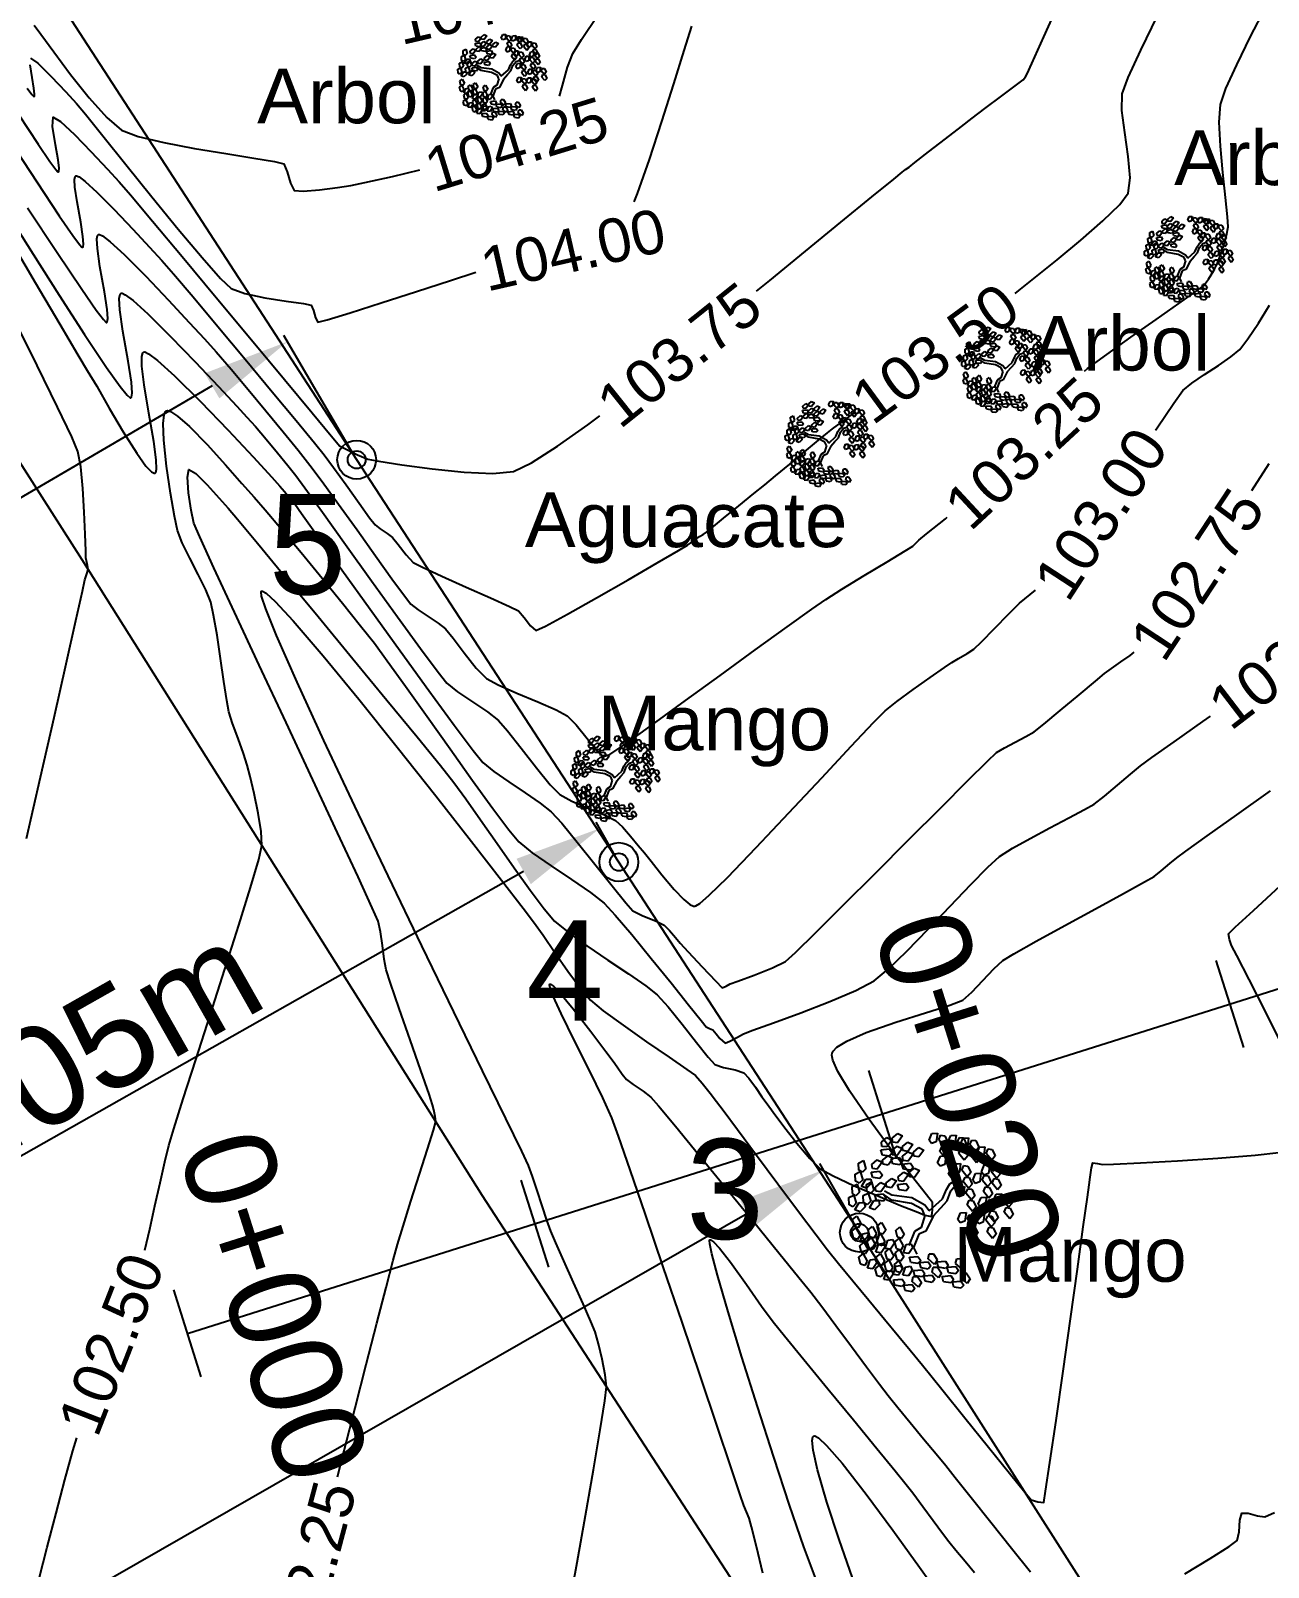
# Model space of a CAD drawing. Header units: millimetres. Extents: x 603733 to 1211550, y 1310999 to 2622648.
# Drawn here: x 603821.27 to 603855.23, y 1311129.24 to 1311171.41 of the extents above; entities that cross this region are included whole.
import ezdxf
from ezdxf.enums import TextEntityAlignment as Align

# ---------------------------------------------------------------- set-up
doc = ezdxf.new("R2010")
doc.units = ezdxf.units.MM
doc.header["$PDMODE"] = 32
doc.header["$PDSIZE"] = 0.3
for name, color, linetype in [('ALINEACION 1', 4, 'Continuous'), ('ARBOL', 3, 'Continuous'), ('BORDE CARRETERA', 8, 'Continuous'), ('CIRCULO', 1, 'Continuous'), ('CONT-MJR', 30, 'Continuous'), ('CONT-MNR', 56, 'Continuous'), ('COTAS', 3, 'Continuous'), ('PTOS PI', 7, 'Continuous'), ('STALBL', 5, 'Continuous'), ('TEXTO ARB', 7, 'Continuous')]:
    doc.layers.add(name, color=color, linetype=linetype)
doc.styles.add('CURVAS DE NIVEL', font='arial.ttf', dxfattribs={"height": 1.2})
doc.styles.add('ESTACION', font='arial.ttf', dxfattribs={"height": 2.5})
doc.styles.add('PI', font='arial.ttf', dxfattribs={"height": 0.4})
doc.styles.add('PUNTOS PI', font='arial.ttf', dxfattribs={"height": 2.75})
doc.dimstyles.new('COTAS LINDEROS', dxfattribs={"dimscale": 40, "dimtxt": 2.75, "dimasz": 0.06, "dimexe": 0.005, "dimexo": 0.005, "dimgap": 0.005, "dimtad": 2, "dimzin": 0, "dimdsep": 46, "dimtxsty": 'PUNTOS PI', "dimcen": 0.09, "dimclrd": 1, "dimclre": 1, "dimclrt": 3, "dimadec": 0, "dimazin": 0, "dimtfac": 1, "dimtofl": 0, "dimtmove": 0, "dimatfit": 3, "dimldrblk": 'ARCHTICK', "dimfxl": 1, "dimtolj": 1, "dimtzin": 0, "dimarcsym": 0})

# ---------------------------------------------------------------- blocks, each defined once
blk = doc.blocks.new('lbl_tic')
blk.add_line((0, -0.04165), (0, 0.04165))
blk = doc.blocks.new('sta_tic')
blk.add_line((0, -0.04165), (0, 0.04165))
blk = doc.blocks.new('*U91')
at = {"layer": 'CONT-MNR', "elevation": 101.25, "flags": 128}
blk.add_lwpolyline([(605714.908, 1311108.868), (605714.539, 1311109.921), (605714.204, 1311110.948), (605713.947, 1311111.838), (605713.826, 1311112.377), (605713.801, 1311112.643), (605713.82, 1311112.741), (605713.841, 1311112.763), (605713.873, 1311112.766), (605713.971, 1311112.713), (605714.198, 1311112.502), (605714.62, 1311112.015), (605715.282, 1311111.17), (605716.017, 1311110.179), (605716.746, 1311109.168), (605717.386, 1311108.265)], dxfattribs=at)
blk = doc.blocks.new('*U95')
at = {"layer": 'CONT-MJR', "elevation": 101.5, "flags": 128}
blk.add_lwpolyline([(605713.898, 1311108.845), (605713.576, 1311109.72), (605713.181, 1311110.865), (605712.744, 1311112.181), (605712.297, 1311113.57), (605711.87, 1311114.932), (605711.494, 1311116.17), (605711.201, 1311117.183), (605711.048, 1311117.767), (605710.99, 1311118.038), (605710.983, 1311118.129), (605710.989, 1311118.144), (605711.014, 1311118.145), (605711.089, 1311118.098), (605711.258, 1311117.919), (605711.559, 1311117.532), (605711.994, 1311116.926), (605712.412, 1311116.328), (605712.728, 1311115.896), (605713.038, 1311115.515), (605713.569, 1311114.866), (605714.23, 1311114.062), (605714.93, 1311113.21), (605715.576, 1311112.423), (605716.079, 1311111.81), (605716.345, 1311111.48), (605716.558, 1311111.201), (605716.833, 1311110.832), (605717.123, 1311110.442), (605717.378, 1311110.098), (605717.551, 1311109.87), (605717.745, 1311109.63), (605717.997, 1311109.325), (605718.25, 1311109.02)], dxfattribs=at)
blk = doc.blocks.new('*U97')
at = {"layer": 'CONT-MNR', "elevation": 101.75, "flags": 128}
for points in [[(605712.451, 1311108.995), (605712.277, 1311109.727), (605712.139, 1311110.274), (605712.076, 1311110.511), (605712.001, 1311110.686), (605711.922, 1311110.859), (605711.823, 1311111.154), (605711.567, 1311111.915), (605711.191, 1311113.033), (605710.733, 1311114.396), (605710.229, 1311115.893), (605709.715, 1311117.412), (605709.23, 1311118.843), (605708.809, 1311120.074), (605708.489, 1311120.995), (605708.307, 1311121.493), (605708.056, 1311122.049), (605707.687, 1311122.798), (605707.279, 1311123.613), (605706.91, 1311124.364), (605706.695, 1311124.835), (605706.607, 1311125.068), (605706.592, 1311125.151), (605706.6, 1311125.168), (605706.622, 1311125.168), (605706.702, 1311125.111), (605706.895, 1311124.909), (605707.244, 1311124.489), (605707.728, 1311123.867), (605708.139, 1311123.321), (605708.34, 1311123.051), (605708.45, 1311122.894), (605708.586, 1311122.698), (605708.704, 1311122.55), (605708.892, 1311122.41), (605709.164, 1311122.227), (605709.375, 1311122.068), (605709.582, 1311121.827), (605710.048, 1311121.266), (605710.692, 1311120.483), (605711.435, 1311119.577), (605712.194, 1311118.648), (605712.888, 1311117.795), (605713.437, 1311117.117), (605713.76, 1311116.714), (605714.062, 1311116.319), (605714.452, 1311115.798), (605714.878, 1311115.224), (605715.293, 1311114.664), (605715.646, 1311114.191), (605715.888, 1311113.873), (605716.15, 1311113.547), (605716.491, 1311113.133), (605716.859, 1311112.689), (605717.202, 1311112.275), (605717.467, 1311111.953), (605717.728, 1311111.626), (605718.164, 1311111.075), (605718.701, 1311110.396), (605719.268, 1311109.684), (605719.792, 1311109.034)], [(605724.025, 1311108.979), (605724.723, 1311109.404), (605725.239, 1311109.732), (605725.461, 1311109.893), (605725.515, 1311110.131), (605725.538, 1311110.454), (605725.588, 1311110.647), (605725.76, 1311110.642), (605726.017, 1311110.576), (605726.222, 1311110.548), (605726.49, 1311110.668)]]:
    blk.add_lwpolyline(points, dxfattribs=at)
blk = doc.blocks.new('*U98')
at = {"layer": 'CONT-MJR', "elevation": 102, "flags": 128}
for points in [[(605707.135, 1311108.092), (605707.353, 1311109.291), (605707.583, 1311110.583), (605707.802, 1311111.84), (605707.986, 1311112.933), (605708.113, 1311113.733), (605708.159, 1311114.113), (605708.122, 1311114.444), (605708.039, 1311114.871), (605707.937, 1311115.296), (605707.846, 1311115.621), (605707.73, 1311115.911), (605707.518, 1311116.395), (605707.255, 1311116.978), (605706.988, 1311117.568), (605706.763, 1311118.069), (605706.627, 1311118.388), (605706.52, 1311118.689), (605706.391, 1311119.079), (605706.254, 1311119.5), (605706.124, 1311119.89), (605706.015, 1311120.19), (605705.831, 1311120.578), (605705.394, 1311121.478), (605704.755, 1311122.788), (605703.969, 1311124.403), (605703.088, 1311126.22), (605702.164, 1311128.138), (605701.251, 1311130.051), (605700.401, 1311131.858), (605699.667, 1311133.455), (605699.102, 1311134.738), (605698.807, 1311135.471), (605698.695, 1311135.813), (605698.679, 1311135.931), (605698.69, 1311135.954), (605698.718, 1311135.956), (605698.819, 1311135.899), (605699.069, 1311135.672), (605699.564, 1311135.138), (605700.386, 1311134.177), (605701.363, 1311132.986), (605702.417, 1311131.671), (605703.471, 1311130.335), (605704.449, 1311129.083), (605705.274, 1311128.019), (605705.868, 1311127.248), (605706.156, 1311126.875), (605706.417, 1311126.512), (605706.743, 1311126.035), (605707.094, 1311125.525), (605707.433, 1311125.061), (605707.719, 1311124.725), (605708.065, 1311124.438), (605708.616, 1311124.036), (605709.257, 1311123.587), (605709.876, 1311123.161), (605710.36, 1311122.827), (605710.595, 1311122.655), (605710.783, 1311122.446), (605711.001, 1311122.172), (605711.174, 1311121.948), (605711.357, 1311121.705), (605711.748, 1311121.18), (605712.274, 1311120.474), (605712.858, 1311119.689), (605713.428, 1311118.927), (605713.909, 1311118.289), (605714.225, 1311117.876), (605714.527, 1311117.498), (605714.918, 1311117.022), (605715.352, 1311116.497), (605715.788, 1311115.972), (605716.181, 1311115.498), (605716.488, 1311115.124), (605716.826, 1311114.706), (605717.355, 1311114.049), (605717.986, 1311113.262), (605718.635, 1311112.456), (605719.213, 1311111.74), (605719.634, 1311111.224), (605719.811, 1311111.016), (605719.989, 1311110.954), (605720.153, 1311110.943), (605720.207, 1311111.246), (605720.325, 1311112.04), (605720.491, 1311113.186), (605720.684, 1311114.545), (605720.886, 1311115.978), (605721.077, 1311117.345), (605721.239, 1311118.506), (605721.353, 1311119.323), (605721.4, 1311119.656), (605721.429, 1311119.867), (605721.467, 1311120.122), (605721.501, 1311120.258), (605721.627, 1311120.245), (605721.769, 1311120.216), (605722.068, 1311120.228), (605722.81, 1311120.264), (605723.82, 1311120.32), (605724.927, 1311120.391), (605725.956, 1311120.472), (605726.608, 1311120.543)], [(605726.671, 1311123.546), (605726.228, 1311124.431), (605725.789, 1311125.291), (605725.45, 1311125.949), (605725.307, 1311126.23), (605725.249, 1311126.391), (605725.222, 1311126.546), (605725.41, 1311126.729), (605725.911, 1311127.192), (605726.643, 1311127.862)]]:
    blk.add_lwpolyline(points, dxfattribs=at)
blk = doc.blocks.new('*U99')
at = {"layer": 'CONT-MNR', "elevation": 102.25, "flags": 128}
blk.add_lwpolyline([(605700.776, 1311111.645), (605700.961, 1311112.366), (605701.262, 1311113.538), (605701.567, 1311114.73), (605701.858, 1311115.857), (605702.111, 1311116.837), (605702.307, 1311117.587), (605702.424, 1311118.022), (605702.576, 1311118.526), (605702.79, 1311119.208), (605703.026, 1311119.951), (605703.244, 1311120.64), (605703.406, 1311121.159), (605703.471, 1311121.392), (605703.458, 1311121.535), (605703.421, 1311121.715), (605703.386, 1311121.858), (605703.287, 1311122.148), (605703.06, 1311122.799), (605702.766, 1311123.639), (605702.469, 1311124.495), (605702.229, 1311125.193), (605702.111, 1311125.561), (605702.058, 1311125.852), (605702.007, 1311126.229), (605701.952, 1311126.606), (605701.891, 1311126.893), (605701.731, 1311127.26), (605701.34, 1311128.109), (605700.777, 1311129.32), (605700.099, 1311130.772), (605699.363, 1311132.346), (605698.628, 1311133.92), (605697.95, 1311135.375), (605697.387, 1311136.59), (605696.997, 1311137.445), (605696.837, 1311137.819), (605696.763, 1311138.173), (605696.69, 1311138.651), (605696.657, 1311139.081), (605696.699, 1311139.291), (605696.888, 1311139.185), (605697.2, 1311138.875), (605697.532, 1311138.508), (605697.779, 1311138.229), (605698.03, 1311137.933), (605698.578, 1311137.274), (605699.343, 1311136.35), (605700.245, 1311135.258), (605701.201, 1311134.097), (605702.133, 1311132.962), (605702.959, 1311131.953), (605703.599, 1311131.166), (605703.971, 1311130.699), (605704.297, 1311130.257), (605704.704, 1311129.679), (605705.157, 1311129.026), (605705.621, 1311128.36), (605706.062, 1311127.743), (605706.445, 1311127.235), (605706.734, 1311126.899), (605707.102, 1311126.589), (605707.614, 1311126.219), (605708.194, 1311125.826), (605708.761, 1311125.446), (605709.239, 1311125.116), (605709.549, 1311124.874), (605709.853, 1311124.54), (605710.236, 1311124.065), (605710.625, 1311123.566), (605710.948, 1311123.158), (605711.13, 1311122.958), (605711.369, 1311122.878), (605711.687, 1311122.812), (605711.923, 1311122.73), (605712.063, 1311122.582), (605712.241, 1311122.337), (605712.42, 1311122.076), (605712.562, 1311121.878), (605712.732, 1311121.651), (605713.025, 1311121.259), (605713.38, 1311120.803), (605713.733, 1311120.384), (605714.023, 1311120.101), (605714.372, 1311119.903), (605714.938, 1311119.639), (605715.598, 1311119.355), (605716.227, 1311119.095), (605716.7, 1311118.905), (605716.892, 1311118.829), (605716.987, 1311118.803), (605717.076, 1311118.79), (605717.093, 1311118.877), (605717.102, 1311118.975), (605717.104, 1311119.074), (605717.098, 1311119.174), (605716.935, 1311119.381), (605716.522, 1311119.906), (605715.963, 1311120.634), (605715.361, 1311121.45), (605714.822, 1311122.238), (605714.506, 1311122.772), (605714.371, 1311123.077), (605714.341, 1311123.221), (605714.348, 1311123.273), (605714.373, 1311123.325), (605714.479, 1311123.434), (605714.754, 1311123.605), (605715.285, 1311123.839), (605716.094, 1311124.125), (605716.913, 1311124.383), (605717.579, 1311124.591), (605717.931, 1311124.727), (605718.183, 1311124.946), (605718.483, 1311125.263), (605718.782, 1311125.584), (605719.028, 1311125.813), (605719.336, 1311126), (605719.944, 1311126.342), (605720.73, 1311126.775), (605721.57, 1311127.234), (605722.341, 1311127.654), (605722.919, 1311127.971), (605723.181, 1311128.119), (605723.376, 1311128.273), (605723.611, 1311128.474), (605723.803, 1311128.633), (605724.057, 1311128.816), (605724.641, 1311129.234), (605725.45, 1311129.811), (605726.376, 1311130.471)], dxfattribs=at)
at = {"layer": 'CONT-MNR', "color": 2, "insert": (605700.085, 1311108.988, 102.25), "char_height": 1.2, "attachment_point": 5, "rotation": 75.1319, "style": 'CURVAS DE NIVEL'}
blk.add_mtext('{102.25}', dxfattribs=at)
blk = doc.blocks.new('*U100')
at = {"layer": 'CONT-MJR', "elevation": 102.5, "flags": 128}
for points in [[(605695.491, 1311117.867), (605695.491, 1311117.869), (605695.626, 1311118.442), (605695.767, 1311119.079), (605695.906, 1311119.717), (605696.035, 1311120.292), (605696.146, 1311120.74), (605696.285, 1311121.199), (605696.545, 1311122.017), (605696.89, 1311123.091), (605697.284, 1311124.313), (605697.689, 1311125.579), (605698.07, 1311126.783), (605698.39, 1311127.82), (605698.613, 1311128.584), (605698.702, 1311128.969), (605698.68, 1311129.352), (605698.598, 1311129.859), (605698.488, 1311130.395), (605698.378, 1311130.866), (605698.3, 1311131.176), (605698.197, 1311131.499), (605698.047, 1311131.91), (605697.898, 1311132.32), (605697.795, 1311132.643), (605697.739, 1311132.95), (605697.66, 1311133.469), (605697.568, 1311134.1), (605697.471, 1311134.741), (605697.378, 1311135.291), (605697.298, 1311135.649), (605697.162, 1311135.985), (605696.953, 1311136.407), (605696.721, 1311136.859), (605696.516, 1311137.282), (605696.387, 1311137.619), (605696.302, 1311138.013), (605696.191, 1311138.645), (605696.083, 1311139.384), (605696.009, 1311140.096), (605695.993, 1311140.556), (605696.017, 1311140.792), (605696.053, 1311140.882), (605696.078, 1311140.904), (605696.11, 1311140.91), (605696.198, 1311140.884), (605696.385, 1311140.76), (605696.712, 1311140.47), (605697.196, 1311139.975), (605697.699, 1311139.423), (605698.153, 1311138.91), (605698.488, 1311138.534), (605698.793, 1311138.185), (605699.24, 1311137.656), (605699.777, 1311137.01), (605700.352, 1311136.31), (605700.913, 1311135.619), (605701.409, 1311135.002), (605701.787, 1311134.522), (605702.141, 1311134.045), (605702.64, 1311133.349), (605703.232, 1311132.516), (605703.864, 1311131.624), (605704.484, 1311130.754), (605705.039, 1311129.986), (605705.478, 1311129.399), (605705.748, 1311129.074), (605706.12, 1311128.768), (605706.635, 1311128.412), (605707.198, 1311128.039), (605707.716, 1311127.685), (605708.096, 1311127.385), (605708.396, 1311127.061), (605708.85, 1311126.525), (605709.385, 1311125.873), (605709.929, 1311125.199), (605710.41, 1311124.599), (605710.755, 1311124.166), (605710.892, 1311123.996), (605710.987, 1311123.951), (605711.074, 1311123.912), (605711.121, 1311123.86), (605711.167, 1311123.807), (605711.269, 1311123.678), (605711.411, 1311123.549), (605711.545, 1311123.599), (605711.75, 1311123.714), (605711.919, 1311123.806), (605712.175, 1311123.9), (605712.742, 1311124.103), (605713.489, 1311124.379), (605714.285, 1311124.689), (605714.999, 1311124.995), (605715.5, 1311125.26), (605715.885, 1311125.574), (605716.398, 1311126.069), (605716.985, 1311126.672), (605717.589, 1311127.307), (605718.154, 1311127.901), (605718.623, 1311128.379), (605718.941, 1311128.667), (605719.293, 1311128.895), (605719.778, 1311129.168), (605720.32, 1311129.456), (605720.844, 1311129.729), (605721.274, 1311129.956), (605721.535, 1311130.107), (605721.821, 1311130.328), (605722.178, 1311130.628), (605722.533, 1311130.932), (605722.813, 1311131.163), (605723.123, 1311131.387), (605723.73, 1311131.817), (605724.522, 1311132.377), (605724.732, 1311132.525)], [(605692.589, 1311108.856), (605692.809, 1311109.71), (605693.053, 1311110.646), (605693.297, 1311111.564), (605693.516, 1311112.361), (605693.621, 1311112.717)]]:
    blk.add_lwpolyline(points, dxfattribs=at)
at = {"layer": 'CONT-MJR', "color": 2, "char_height": 1.2, "attachment_point": 5, "style": 'CURVAS DE NIVEL'}
for insert, rotation in [((605726.958, 1311134.122, 102.5), 37.405), ((605694.568, 1311115.287, 102.5), 68.6736)]:
    blk.add_mtext('{102.50}', dxfattribs=dict(at, insert=insert, rotation=rotation))
blk = doc.blocks.new('*U102')
at = {"layer": 'CONT-MNR', "elevation": 102.75, "flags": 128}
for points in [[(605725.867, 1311138.719), (605726.342, 1311139.46)], [(605692.241, 1311129.163), (605692.628, 1311130.851), (605692.998, 1311132.486), (605693.329, 1311133.957), (605693.596, 1311135.15), (605693.776, 1311135.955), (605693.844, 1311136.26), (605693.893, 1311136.403), (605693.933, 1311136.546), (605693.908, 1311136.701), (605693.875, 1311136.864), (605693.867, 1311137.061), (605693.852, 1311137.515), (605693.825, 1311138.12), (605693.785, 1311138.77), (605693.729, 1311139.361), (605693.654, 1311139.786), (605693.484, 1311140.191), (605693.096, 1311141.007), (605692.538, 1311142.145), (605691.858, 1311143.513)], [(605691.695, 1311145.767), (605692.483, 1311144.424), (605693.156, 1311143.281), (605693.652, 1311142.442), (605693.911, 1311142.011), (605694.169, 1311141.575), (605694.515, 1311140.977), (605694.898, 1311140.329), (605695.268, 1311139.74), (605695.521, 1311139.387), (605695.67, 1311139.229), (605695.743, 1311139.187), (605695.77, 1311139.188), (605695.791, 1311139.206), (605695.813, 1311139.298), (605695.805, 1311139.554), (605695.736, 1311140.059), (605695.601, 1311140.835), (605695.469, 1311141.613), (605695.407, 1311142.127), (605695.405, 1311142.393), (605695.433, 1311142.493), (605695.457, 1311142.516), (605695.488, 1311142.518), (605695.593, 1311142.47), (605695.84, 1311142.283), (605696.303, 1311141.863), (605697.016, 1311141.157), (605697.773, 1311140.371), (605698.463, 1311139.636), (605698.975, 1311139.082), (605699.198, 1311138.838), (605699.326, 1311138.689), (605699.48, 1311138.5), (605699.603, 1311138.346), (605699.791, 1311138.085), (605700.247, 1311137.446), (605700.899, 1311136.536), (605701.672, 1311135.458), (605702.492, 1311134.319), (605703.285, 1311133.223), (605703.977, 1311132.276), (605704.494, 1311131.583), (605704.763, 1311131.249), (605705.061, 1311131.004), (605705.473, 1311130.718), (605705.924, 1311130.42), (605706.339, 1311130.136), (605706.643, 1311129.896), (605706.927, 1311129.583), (605707.353, 1311129.065), (605707.841, 1311128.455), (605708.312, 1311127.864), (605708.686, 1311127.402), (605708.882, 1311127.182), (605709.151, 1311127.043), (605709.502, 1311126.9), (605709.741, 1311126.787), (605709.885, 1311126.643), (605710.049, 1311126.446), (605710.182, 1311126.287), (605710.4, 1311126.051), (605710.785, 1311125.638), (605711.156, 1311125.244), (605711.335, 1311125.067), (605711.441, 1311125.113), (605711.551, 1311125.176), (605711.761, 1311125.251), (605712.212, 1311125.416), (605712.711, 1311125.615), (605713.069, 1311125.792), (605713.339, 1311126.035), (605713.895, 1311126.576), (605714.655, 1311127.33), (605715.535, 1311128.21), (605716.454, 1311129.132), (605717.328, 1311130.009), (605718.074, 1311130.757), (605718.61, 1311131.289), (605718.854, 1311131.52), (605719.073, 1311131.655), (605719.368, 1311131.811), (605719.665, 1311131.965), (605719.889, 1311132.095), (605720.155, 1311132.304), (605720.608, 1311132.679), (605721.122, 1311133.109), (605721.57, 1311133.484), (605721.823, 1311133.693), (605722.018, 1311133.834), (605722.274, 1311134.013), (605722.525, 1311134.19), (605722.636, 1311134.274)]]:
    blk.add_lwpolyline(points, dxfattribs=at)
at = {"layer": 'CONT-MNR', "color": 2, "insert": (605724.368, 1311136.419, 102.75), "char_height": 1.2, "attachment_point": 5, "rotation": 56.6043, "style": 'CURVAS DE NIVEL'}
blk.add_mtext('{102.75}', dxfattribs=at)
blk = doc.blocks.new('*U104')
at = {"layer": 'CONT-MJR', "elevation": 103, "flags": 128}
for points in [[(605723.221, 1311140.371), (605723.264, 1311140.437), (605723.721, 1311141.117), (605723.975, 1311141.461), (605724.222, 1311141.665), (605724.567, 1311141.901), (605724.945, 1311142.147), (605725.289, 1311142.384), (605725.533, 1311142.59), (605725.755, 1311142.876), (605726.044, 1311143.309), (605726.351, 1311143.805)], [(605691.757, 1311146.262), (605692.422, 1311145.204), (605693.138, 1311144.077), (605693.835, 1311143), (605694.442, 1311142.091), (605694.816, 1311141.566), (605695.008, 1311141.329), (605695.085, 1311141.26), (605695.107, 1311141.256), (605695.127, 1311141.277), (605695.145, 1311141.386), (605695.123, 1311141.688), (605695.033, 1311142.266), (605694.889, 1311143.089), (605694.804, 1311143.674), (605694.788, 1311143.985), (605694.812, 1311144.103), (605694.836, 1311144.128), (605694.863, 1311144.13), (605694.953, 1311144.089), (605695.168, 1311143.928), (605695.571, 1311143.564), (605696.198, 1311142.946), (605696.875, 1311142.247), (605697.511, 1311141.573), (605698.014, 1311141.032), (605698.292, 1311140.731), (605698.524, 1311140.468), (605698.817, 1311140.124), (605699.127, 1311139.751), (605699.412, 1311139.402), (605699.631, 1311139.127), (605699.88, 1311138.788), (605700.361, 1311138.119), (605700.997, 1311137.233), (605701.71, 1311136.239), (605702.422, 1311135.25), (605703.056, 1311134.377), (605703.534, 1311133.731), (605703.778, 1311133.423), (605704.073, 1311133.188), (605704.48, 1311132.913), (605704.889, 1311132.639), (605705.19, 1311132.407), (605705.445, 1311132.116), (605705.819, 1311131.641), (605706.235, 1311131.107), (605706.613, 1311130.641), (605706.872, 1311130.368), (605707.205, 1311130.185), (605707.671, 1311129.989), (605708.121, 1311129.805), (605708.407, 1311129.661), (605708.593, 1311129.484), (605708.813, 1311129.229), (605709.028, 1311128.968), (605709.197, 1311128.767), (605709.38, 1311128.54), (605709.672, 1311128.168), (605710.012, 1311127.763), (605710.275, 1311127.491), (605710.447, 1311127.355), (605710.541, 1311127.31), (605710.581, 1311127.303), (605710.612, 1311127.312), (605710.718, 1311127.384), (605710.977, 1311127.61), (605711.474, 1311128.095), (605712.268, 1311128.915), (605713.164, 1311129.864), (605714.063, 1311130.829), (605714.868, 1311131.695), (605715.479, 1311132.347), (605715.799, 1311132.672), (605716.123, 1311132.927), (605716.571, 1311133.254), (605717.04, 1311133.587), (605717.429, 1311133.857), (605717.633, 1311133.996), (605717.819, 1311134.109), (605718.052, 1311134.245), (605718.233, 1311134.364), (605718.442, 1311134.564), (605718.802, 1311134.932), (605719.193, 1311135.329), (605719.491, 1311135.62), (605719.78, 1311135.86), (605719.93, 1311135.978)]]:
    blk.add_lwpolyline(points, dxfattribs=at)
at = {"layer": 'CONT-MJR', "color": 2, "insert": (605721.724, 1311138.078, 103), "char_height": 1.2, "attachment_point": 5, "rotation": 56.8914, "style": 'CURVAS DE NIVEL'}
blk.add_mtext('{103.00}', dxfattribs=at)
blk = doc.blocks.new('*U105')
at = {"layer": 'CONT-MNR', "elevation": 103.25, "flags": 128}
for points in [[(605721.274, 1311141.991), (605721.359, 1311142.062), (605721.885, 1311142.452), (605722.543, 1311142.922), (605723.235, 1311143.409), (605723.863, 1311143.848), (605724.33, 1311144.178), (605724.538, 1311144.336), (605724.672, 1311144.516), (605724.82, 1311144.757), (605724.925, 1311144.958), (605724.994, 1311145.143), (605725.084, 1311145.424), (605725.167, 1311145.719), (605725.213, 1311145.948), (605725.197, 1311146.225), (605725.139, 1311146.76), (605725.065, 1311147.445), (605725.001, 1311148.17), (605724.972, 1311148.827), (605725.003, 1311149.306), (605725.155, 1311149.748), (605725.451, 1311150.403), (605725.832, 1311151.174), (605726.241, 1311151.966)], [(605692.274, 1311146.474), (605693.081, 1311145.245), (605693.757, 1311144.238), (605694.158, 1311143.664), (605694.353, 1311143.407), (605694.426, 1311143.33), (605694.443, 1311143.323), (605694.46, 1311143.341), (605694.476, 1311143.433), (605694.457, 1311143.688), (605694.381, 1311144.173), (605694.259, 1311144.866), (605694.188, 1311145.358), (605694.175, 1311145.62), (605694.195, 1311145.719), (605694.215, 1311145.741), (605694.242, 1311145.742), (605694.329, 1311145.702), (605694.536, 1311145.544), (605694.923, 1311145.19), (605695.515, 1311144.596), (605696.142, 1311143.94), (605696.709, 1311143.331), (605697.123, 1311142.882), (605697.444, 1311142.522), (605697.857, 1311142.042), (605698.326, 1311141.486), (605698.813, 1311140.901), (605699.282, 1311140.33), (605699.696, 1311139.819), (605700.018, 1311139.413), (605700.357, 1311138.962), (605700.806, 1311138.343), (605701.312, 1311137.636), (605701.819, 1311136.926), (605702.271, 1311136.295), (605702.614, 1311135.825), (605702.792, 1311135.598), (605702.99, 1311135.441), (605703.262, 1311135.256), (605703.536, 1311135.073), (605703.737, 1311134.918), (605703.949, 1311134.664), (605704.256, 1311134.258), (605704.585, 1311133.842), (605704.862, 1311133.555), (605705.184, 1311133.378), (605705.697, 1311133.151), (605706.27, 1311132.911), (605706.773, 1311132.694), (605707.074, 1311132.535), (605707.323, 1311132.281), (605707.625, 1311131.908), (605707.9, 1311131.568), (605708.067, 1311131.412), (605708.246, 1311131.472), (605708.48, 1311131.621), (605708.666, 1311131.749), (605708.918, 1311131.93), (605709.508, 1311132.357), (605710.328, 1311132.953), (605711.274, 1311133.639), (605712.237, 1311134.338), (605713.112, 1311134.971), (605713.793, 1311135.459), (605714.172, 1311135.726), (605714.616, 1311136.008), (605715.227, 1311136.382), (605715.855, 1311136.762), (605716.349, 1311137.059), (605716.559, 1311137.187), (605716.642, 1311137.269), (605716.724, 1311137.353), (605716.937, 1311137.524), (605717.455, 1311137.941), (605717.504, 1311137.981)]]:
    blk.add_lwpolyline(points, dxfattribs=at)
at = {"layer": 'CONT-MNR', "color": 2, "insert": (605719.614, 1311139.743, 103.25), "char_height": 1.2, "attachment_point": 5, "rotation": 42.8586, "style": 'CURVAS DE NIVEL'}
blk.add_mtext('{103.25}', dxfattribs=at)
blk = doc.blocks.new('*U106')
at = {"layer": 'CONT-MJR', "elevation": 103.5, "flags": 128}
for points in [[(605719.367, 1311144.123), (605719.473, 1311144.207), (605719.929, 1311144.569), (605720.527, 1311145.051), (605721.173, 1311145.588), (605721.775, 1311146.114), (605722.24, 1311146.565), (605722.475, 1311146.873), (605722.527, 1311147.295), (605722.473, 1311147.886), (605722.376, 1311148.538), (605722.299, 1311149.146), (605722.305, 1311149.603), (605722.47, 1311150.049), (605722.818, 1311150.806), (605723.278, 1311151.745)], [(605691.792, 1311148.305), (605692.522, 1311147.185), (605693.142, 1311146.252), (605693.514, 1311145.715), (605693.696, 1311145.471), (605693.763, 1311145.398), (605693.779, 1311145.391), (605693.793, 1311145.406), (605693.806, 1311145.48), (605693.791, 1311145.687), (605693.729, 1311146.081), (605693.63, 1311146.643), (605693.572, 1311147.042), (605693.562, 1311147.255), (605693.578, 1311147.335), (605693.595, 1311147.353), (605693.616, 1311147.354), (605693.687, 1311147.321), (605693.855, 1311147.193), (605694.169, 1311146.906), (605694.649, 1311146.424), (605695.158, 1311145.891), (605695.618, 1311145.397), (605695.955, 1311145.033), (605696.275, 1311144.666), (605696.814, 1311144.03), (605697.496, 1311143.218), (605698.245, 1311142.32), (605698.986, 1311141.428), (605699.644, 1311140.633), (605700.142, 1311140.026), (605700.406, 1311139.699), (605700.668, 1311139.348), (605701.013, 1311138.867), (605701.368, 1311138.37), (605701.658, 1311137.968), (605701.807, 1311137.773), (605701.95, 1311137.663), (605702.139, 1311137.538), (605702.284, 1311137.43), (605702.439, 1311137.238), (605702.658, 1311136.952), (605702.852, 1311136.741), (605703.111, 1311136.608), (605703.641, 1311136.364), (605704.307, 1311136.066), (605704.97, 1311135.77), (605705.494, 1311135.533), (605705.741, 1311135.41), (605705.894, 1311135.232), (605706.069, 1311134.997), (605706.219, 1311134.869), (605706.484, 1311134.99), (605707.085, 1311135.317), (605707.885, 1311135.769), (605708.749, 1311136.265), (605709.543, 1311136.726), (605710.132, 1311137.07), (605710.38, 1311137.216), (605710.565, 1311137.347), (605710.711, 1311137.455), (605710.805, 1311137.512), (605710.898, 1311137.57), (605711.041, 1311137.685), (605711.371, 1311137.953), (605711.79, 1311138.295), (605712.199, 1311138.629), (605712.497, 1311138.873), (605712.79, 1311139.114), (605713.186, 1311139.441), (605713.592, 1311139.778), (605713.919, 1311140.048), (605714.074, 1311140.176), (605714.217, 1311140.295), (605714.361, 1311140.411), (605714.598, 1311140.586), (605714.969, 1311140.858)]]:
    blk.add_lwpolyline(points, dxfattribs=at)
at = {"layer": 'CONT-MJR', "color": 2, "insert": (605717.178, 1311142.477, 103.5), "char_height": 1.2, "attachment_point": 5, "rotation": 36.2347, "style": 'CURVAS DE NIVEL'}
blk.add_mtext('{103.50}', dxfattribs=at)
blk = doc.blocks.new('*U108')
at = {"layer": 'CONT-MNR', "elevation": 103.75, "flags": 128}
for points in [[(605712.276, 1311144.184), (605712.638, 1311144.481), (605713.618, 1311145.283), (605714.591, 1311146.08), (605715.437, 1311146.774), (605716.037, 1311147.265), (605716.27, 1311147.456), (605716.364, 1311147.525), (605716.458, 1311147.593), (605716.619, 1311147.718), (605716.991, 1311148.007), (605717.455, 1311148.367), (605717.894, 1311148.707), (605718.19, 1311148.936), (605718.538, 1311149.198), (605719.001, 1311149.545), (605719.41, 1311149.851), (605719.593, 1311149.99), (605719.65, 1311150.068), (605719.704, 1311150.148), (605719.831, 1311150.432), (605720.16, 1311151.17), (605720.623, 1311152.214)], [(605692.03, 1311149.026), (605692.562, 1311148.217), (605692.884, 1311147.745), (605693.043, 1311147.53), (605693.102, 1311147.465), (605693.116, 1311147.459), (605693.129, 1311147.475), (605693.136, 1311147.56), (605693.11, 1311147.79), (605693.039, 1311148.204), (605692.958, 1311148.71), (605692.974, 1311148.965), (605693.174, 1311148.843), (605693.556, 1311148.483), (605694.019, 1311148.007), (605694.463, 1311147.534), (605694.786, 1311147.184), (605695.093, 1311146.828), (605695.698, 1311146.108), (605696.513, 1311145.134), (605697.448, 1311144.012), (605698.414, 1311142.851), (605699.321, 1311141.76), (605700.079, 1311140.847), (605700.6, 1311140.219), (605700.794, 1311139.985), (605700.831, 1311139.941), (605700.993, 1311139.856), (605701.326, 1311139.691), (605701.607, 1311139.575), (605701.91, 1311139.518), (605702.544, 1311139.418), (605703.37, 1311139.307), (605704.248, 1311139.219), (605705.039, 1311139.186), (605705.604, 1311139.24), (605706.096, 1311139.475), (605706.811, 1311139.932), (605707.644, 1311140.52), (605707.977, 1311140.768)]]:
    blk.add_lwpolyline(points, dxfattribs=at)
at = {"layer": 'CONT-MNR', "color": 2, "insert": (605710.156, 1311142.439, 103.75), "char_height": 1.2, "attachment_point": 5, "rotation": 38.6222, "style": 'CURVAS DE NIVEL'}
blk.add_mtext('{103.75}', dxfattribs=at)
blk = doc.blocks.new('*U110')
at = {"layer": 'CONT-MJR', "elevation": 104, "flags": 128}
for points in [[(605708.912, 1311146.643), (605709.004, 1311146.869), (605709.335, 1311147.803), (605709.677, 1311148.844), (605710.003, 1311149.877), (605710.286, 1311150.789), (605710.5, 1311151.464)], [(605692.265, 1311149.762), (605692.393, 1311149.585), (605692.441, 1311149.532), (605692.452, 1311149.527), (605692.461, 1311149.538), (605692.466, 1311149.597), (605692.448, 1311149.758), (605692.398, 1311150.047), (605692.342, 1311150.4)], [(605692.353, 1311150.578), (605692.55, 1311150.442), (605692.918, 1311150.08), (605693.32, 1311149.657), (605693.617, 1311149.335), (605693.859, 1311149.043), (605694.335, 1311148.453), (605694.969, 1311147.664), (605695.685, 1311146.778), (605696.408, 1311145.893), (605697.061, 1311145.111), (605697.569, 1311144.532), (605697.857, 1311144.256), (605698.234, 1311144.121), (605698.785, 1311144.008), (605699.368, 1311143.916), (605699.839, 1311143.846), (605700.058, 1311143.798), (605700.122, 1311143.658), (605700.176, 1311143.457), (605700.239, 1311143.335), (605700.496, 1311143.399), (605701.119, 1311143.591), (605701.978, 1311143.866), (605702.942, 1311144.178), (605703.881, 1311144.483), (605704.57, 1311144.705)]]:
    blk.add_lwpolyline(points, dxfattribs=at)
at = {"layer": 'CONT-MJR', "color": 2, "insert": (605707.24, 1311145.318, 104), "char_height": 1.2, "attachment_point": 5, "rotation": 12.8757, "style": 'CURVAS DE NIVEL'}
blk.add_mtext('{104.00}', dxfattribs=at)
blk = doc.blocks.new('*U113')
at = {"layer": 'CONT-MNR', "elevation": 104.25, "flags": 128}
for points in [[(605706.871, 1311149.54), (605706.95, 1311149.828), (605707.09, 1311150.337), (605707.233, 1311150.71), (605707.469, 1311151.09), (605707.917, 1311151.76)], [(605692.449, 1311151.486), (605692.632, 1311151.244), (605692.989, 1311150.756), (605693.454, 1311150.136), (605693.962, 1311149.497), (605694.45, 1311148.949), (605694.851, 1311148.607), (605695.304, 1311148.434), (605696.007, 1311148.264), (605696.848, 1311148.105), (605697.711, 1311147.961), (605698.484, 1311147.839), (605699.051, 1311147.744), (605699.299, 1311147.683), (605699.399, 1311147.464), (605699.485, 1311147.149), (605699.586, 1311146.948), (605699.832, 1311146.93), (605700.281, 1311146.966), (605700.772, 1311147.028), (605701.142, 1311147.085), (605701.525, 1311147.166), (605702.284, 1311147.338), (605703.031, 1311147.515)]]:
    blk.add_lwpolyline(points, dxfattribs=at)
at = {"layer": 'CONT-MNR', "color": 2, "insert": (605705.688, 1311148.214, 104.25), "char_height": 1.2, "attachment_point": 5, "rotation": 17.1258, "style": 'CURVAS DE NIVEL'}
blk.add_mtext('{104.25}', dxfattribs=at)
blk = doc.blocks.new('*U116')
at = {"layer": 'CONT-MJR', "color": 2, "insert": (605704.888, 1311152.096, 104.5), "char_height": 1.2, "attachment_point": 5, "rotation": 13.1398, "style": 'CURVAS DE NIVEL'}
blk.add_mtext('{104.50}', dxfattribs=at)
blk = doc.blocks.new('*D145')
at = {"layer": 'COTAS', "color": 1, "lineweight": -2, "transparency": 16777216}
for p, q in [((603830.116, 1311159.809), (603828.218, 1311163.05)), ((603826.248, 1311161.664), (603802.844, 1311147.958)), ((603800.773, 1311146.746), (603787.555, 1311139.005)), ((603802.57, 1311143.677), (603800.672, 1311146.918))]:
    blk.add_line(p, q, dxfattribs=at)
at = {"layer": 'COTAS', "color": 1, "transparency": 16777216}
for points in [[(603826.046, 1311162.009), (603826.45, 1311161.319), (603828.319, 1311162.877)], [(603802.642, 1311148.303), (603803.046, 1311147.613), (603800.773, 1311146.746)]]:
    blk.add_solid(points, dxfattribs=at)
at = {"layer": 'Defpoints', "color": 0, "transparency": 16777216}
for p in [(603830.217, 1311159.636), (603800.773, 1311146.746), (603802.671, 1311143.505)]:
    blk.add_point(p, dxfattribs=at)
at = {"layer": 'COTAS', "color": 3, "transparency": 16777216, "insert": (603792.268, 1311143.625), "char_height": 2.75, "attachment_point": 5, "rotation": 30.3541, "style": 'PUNTOS PI'}
blk.add_mtext('\\A1;31.92m', dxfattribs=at)
blk = doc.blocks.new('_ArchTick')
at = {"color": 0, "linetype": 'ByBlock', "const_width": 0.15}
blk.add_lwpolyline([(-0.5, -0.5), (0.5, 0.5)], dxfattribs=at)
blk = doc.blocks.new('*D146')
at = {"layer": 'COTAS', "color": 1, "lineweight": -2, "transparency": 16777216}
for p, q in [((603837.312, 1311148.768), (603836.789, 1311149.692)), ((603834.799, 1311148.336), (603811.082, 1311134.906)), ((603809.419, 1311132.973), (603808.895, 1311133.897))]:
    blk.add_line(p, q, dxfattribs=at)
at = {"layer": 'COTAS', "color": 1, "transparency": 16777216}
for points in [[(603834.602, 1311148.684), (603834.996, 1311147.988), (603836.887, 1311149.518)], [(603810.885, 1311135.254), (603811.279, 1311134.558), (603808.994, 1311133.723)]]:
    blk.add_solid(points, dxfattribs=at)
at = {"layer": 'Defpoints', "color": 0, "transparency": 16777216}
for p in [(603837.411, 1311148.594), (603808.994, 1311133.723), (603809.517, 1311132.799)]:
    blk.add_point(p, dxfattribs=at)
at = {"layer": 'COTAS', "color": 3, "transparency": 16777216, "insert": (603821.624, 1311142.72), "char_height": 2.75, "attachment_point": 5, "rotation": 29.5217, "style": 'PUNTOS PI'}
blk.add_mtext('\\A1;32.05m', dxfattribs=at)
blk = doc.blocks.new('*D147')
at = {"layer": 'COTAS', "color": 1, "lineweight": -2, "transparency": 16777216}
for p, q in [((603843.941, 1311138.547), (603842.926, 1311140.317)), ((603840.944, 1311138.949), (603817.393, 1311125.443)), ((603816.227, 1311122.653), (603815.212, 1311124.422)), ((603815.311, 1311124.249), (603802.024, 1311116.628))]:
    blk.add_line(p, q, dxfattribs=at)
at = {"layer": 'COTAS', "color": 1, "transparency": 16777216}
for points in [[(603840.745, 1311139.296), (603841.143, 1311138.602), (603843.025, 1311140.143)], [(603817.194, 1311125.79), (603817.592, 1311125.096), (603815.311, 1311124.249)]]:
    blk.add_solid(points, dxfattribs=at)
at = {"layer": 'Defpoints', "color": 0, "transparency": 16777216}
for p in [(603844.04, 1311138.374), (603815.311, 1311124.249), (603816.326, 1311122.479)]:
    blk.add_point(p, dxfattribs=at)
at = {"layer": 'COTAS', "color": 3, "transparency": 16777216, "insert": (603806.779, 1311121.205), "char_height": 2.75, "attachment_point": 5, "rotation": 29.8355, "style": 'PUNTOS PI'}
blk.add_mtext('\\A1;31.95m', dxfattribs=at)
blk = doc.blocks.new('L', base_point=(1.368, 0.591))
for p, q in [((1.281, 0.65), (1.312, 0.675)), ((1.312, 0.675), (1.342, 0.621)), ((1.275, 0.567), (1.306, 0.592)), ((1.288, 0.517), (1.275, 0.567)), ((1.294, 0.6), (1.281, 0.65)), ((1.322, 0.591), (1.294, 0.6)), ((1.306, 0.592), (1.336, 0.538)), ((1.342, 0.621), (1.322, 0.591)), ((1.356, 0.548), (1.391, 0.554)), ((1.391, 0.554), (1.404, 0.527)), ((1.317, 0.508), (1.288, 0.517)), ((1.336, 0.538), (1.317, 0.508)), ((1.337, 0.489), (1.356, 0.548)), ((1.376, 0.484), (1.337, 0.489)), ((1.404, 0.527), (1.376, 0.484))]:
    blk.add_line(p, q)
blk = doc.blocks.new('TREE-11')
for p, q in [((18.6, 22.5), (21.7, 27.4)), ((21.7, 27.4), (25.2, 29.6)), ((22.4, 21.4), (27.6, 27.7)), ((25.2, 29.6), (26.6, 33.6)), ((27.6, 27.7), (33.5, 29.6)), ((-28.6, 13.3), (-35.2, 17.7)), ((-28.6, 17.4), (-34.8, 21.1)), ((-11.4, 15.2), (-28.6, 17.4)), ((-11.7, 10.3), (-28.6, 13.3)), ((0, 8.9), (-11.4, 15.2)), ((3.8, 4.1), (15.2, 14.4)), ((15.2, 14.4), (18.6, 22.5)), ((19.3, 12.6), (22.4, 21.4)), ((-2.4, 5.5), (-11.7, 10.3)), ((0, 0), (-3.1, -10.3)), ((0, 0), (-2.4, 5.5)), ((3.8, 4.1), (0, 8.9)), ((7.2, -0.7), (13.8, 6.7)), ((13.8, 6.7), (19.3, 12.6)), ((-3.1, -10.3), (-9, -14)), ((7.2, -0.7), (0.7, -13.7)), ((-9, -14), (-13.8, -25.9)), ((-5.2, -16.3), (-9.7, -27.7)), ((0.7, -13.7), (-5.2, -16.3)), ((-9.7, -27.7), (-6.9, -33.6))]:
    blk.add_line(p, q)
for p, xscale, yscale, zscale, rotation in [((-25.5, 58.4), 120, 120, 120, 295.0165150851705), ((9.3, 58.4), 119.9999999999999, 119.9999999999999, 119.9999999999999, 190.1248425347957), ((25.5, 56.6), 119.9999999999999, 119.9999999999999, 119.9999999999999, 190.1248425347957), ((36.2, 54.3), 119.9999999999999, 119.9999999999999, 119.9999999999999, 190.1248425347957), ((-33.8, 39.2), 120, 120, 120, 295.0165150851705), ((-16.6, 51), 120, 120, 120, 295.0165150851705), ((-7.2, 46.2), 120, 120, 120, 295.0165150851705), ((16.6, 38.8), 119.9999999999999, 119.9999999999999, 119.9999999999999, 190.1248425347957), ((50.4, 46.6), 119.9999999999999, 119.9999999999999, 119.9999999999999, 190.1248425347957), ((-48.6, 36.2), 119.9999999999998, 119.9999999999998, 119.9999999999998, 347.8021081598379), ((-11, 28.5), 120, 120, 120, 295.0165150851705), ((29.3, 32.2), 119.9999999999999, 119.9999999999999, 119.9999999999999, 190.1248425347957), ((54.5, 31), 119.9999999999999, 119.9999999999999, 119.9999999999999, 190.1248425347957), ((-54.2, 15.9), 119.9999999999998, 119.9999999999998, 119.9999999999998, 347.8021081598379), ((-41.7, 17.7), 119.9999999999998, 119.9999999999998, 119.9999999999998, 347.8021081598379), ((-30.7, 19.6), 120, 120, 120, 295.0165150851705), ((32.8, 12.2), 119.9999999999999, 119.9999999999999, 119.9999999999999, 190.1248425347957), ((46.9, 23.7), 119.9999999999999, 119.9999999999999, 119.9999999999999, 190.1248425347957), ((51.7, 3), 119.9999999999999, 119.9999999999999, 119.9999999999999, 190.1248425347957), ((64.9, 5.9), 119.9999999999999, 119.9999999999999, 119.9999999999999, 190.1248425347957), ((34.1, -10.3), 119.9999999999999, 119.9999999999999, 119.9999999999999, 190.1248425347957), ((50, -11.1), 119.9999999999999, 119.9999999999999, 119.9999999999999, 190.1248425347957), ((-1.4, -34), 119.9999999999998, 119.9999999999998, 119.9999999999998, 66.16076666471409), ((2.1, -45.5), 119.9999999999998, 119.9999999999998, 119.9999999999998, 66.16076666471409), ((22.4, -38.1), 119.9999999999998, 119.9999999999998, 119.9999999999998, 66.16076666471409), ((-15.2, -53.6), 119.9999999999998, 119.9999999999998, 119.9999999999998, 66.16076666471409), ((26.9, -50.6), 119.9999999999998, 119.9999999999998, 119.9999999999998, 66.16076666471409)]:
    blk.add_blockref('L', p, dxfattribs=dict(xscale=xscale, yscale=yscale, zscale=zscale, rotation=rotation))
at = {"xscale": 120, "yscale": 120, "zscale": 120}
for p in [(-52.1, -10.7), (-38.6, -19.6), (-30.7, -16.3), (-14.8, -20), (-45.9, -33.3), (-31.7, -43.2), (-23.8, -38.8), (-15.2, -39.5)]:
    blk.add_blockref('L', p, dxfattribs=at)

msp = doc.modelspace()

# ---------------------------------------------------------------- linework, layer by layer
at = {"elevation": 100}
msp.add_lwpolyline([(603865.915, 1311105.076), (603859.154, 1311114.654), (603844.01, 1311138.422), (603837.411, 1311148.594), (603830.217, 1311159.636), (603815.91, 1311181.691), (603812.531, 1311189.66), (603816.158, 1311191.551), (603826.098, 1311194.166), (603844.089, 1311197.491), (603866.901, 1311202.108), (603895.836, 1311207.172), (603926.562, 1311212.857), (603933.513, 1311188.868), (603945.706, 1311148.503), (603950.421, 1311133.3), (603915.761, 1311121.759), (603908.471, 1311119.399), (603892.56, 1311114.023)], close=True, dxfattribs=at)
at = {"layer": 'ALINEACION 1'}
msp.add_lwpolyline([(603825.576, 1311135.656), (603937.074, 1311170.904)], dxfattribs=at)
at = {"layer": 'BORDE CARRETERA'}
msp.add_lwpolyline([(603799.672, 1311192.661), (603804.171, 1311185.549), (603814.159, 1311170.232), (603822.676, 1311156.895), (603833.664, 1311139.437), (603845.011, 1311121.971), (603858.699, 1311101.102)], dxfattribs=at)
at = {"layer": 'CIRCULO'}
for centre, radius in [((603830.217, 1311159.636, 100), 0.532), ((603830.217, 1311159.636, 100), 0.243), ((603837.411, 1311148.594, 100), 0.532), ((603837.411, 1311148.594, 100), 0.243), ((603844.01, 1311138.422, 100), 0.532), ((603844.01, 1311138.422, 100), 0.243)]:
    msp.add_circle(centre, radius, dxfattribs=at)

# ---------------------------------------------------------------- block references
at = {"layer": 'ARBOL'}
for p, xscale, yscale, zscale in [((603834.12, 1311170.091), 0.017145, 0.017145, 0.017145), ((603852.959, 1311165.096), 0.017145, 0.017145, 0.017145), ((603847.944, 1311162.06), 0.017145, 0.017145, 0.017145), ((603843.104, 1311160.023), 0.017145, 0.017145, 0.017145), ((603837.228, 1311150.837), 0.017145, 0.017145, 0.017145), ((603845.808, 1311138.894), 0.03175, 0.03175, 0.03175)]:
    msp.add_blockref('TREE-11', p, dxfattribs=dict(at, xscale=xscale, yscale=yscale, zscale=zscale))
at = {"layer": 'CONT-MJR'}
for name in ['*U104', '*U100', '*U106', '*U110', '*U116', '*U98', '*U95']:
    msp.add_blockref(name, (-1871.085, 20.076), dxfattribs=at)
at = {"layer": 'CONT-MNR'}
for name in ['*U102', '*U105', '*U108', '*U99', '*U113', '*U97', '*U91']:
    msp.add_blockref(name, (-1871.085, 20.076), dxfattribs=at)
at = {"layer": 'STALBL', "xscale": 30.01200480192077, "yscale": 30.01200480192077, "zscale": 30.01200480192077, "rotation": 17.54360319507517}
for name, p in [('sta_tic', (603854.181, 1311144.699)), ('lbl_tic', (603844.646, 1311141.684)), ('sta_tic', (603835.111, 1311138.67)), ('lbl_tic', (603825.576, 1311135.656))]:
    msp.add_blockref(name, p, dxfattribs=at)

# ---------------------------------------------------------------- texts
at = {"layer": 'PTOS PI', "color": 7, "style": 'PUNTOS PI'}
for s, p in [('5', (603827.802, 1311155.941, 100)), ('4', (603834.864, 1311144.244, 100)), ('3', (603839.258, 1311138.248, 100))]:
    msp.add_text(s, height=2.75, dxfattribs=at).set_placement(p)
at = {"layer": 'STALBL', "style": 'ESTACION'}
for s, p in [('0+020', (603845.123, 1311141.835)), ('0+000', (603826.053, 1311135.807))]:
    msp.add_text(s, height=2.5, rotation=287.5436, dxfattribs=at).set_placement(p, align=Align.BOTTOM_CENTER)
at = {"layer": 'TEXTO ARB', "style": 'PI'}
for s, p in [('Arbol', (603827.486, 1311168.871)), ('Arbol', (603852.646, 1311167.174)), ('Arbol', (603848.746, 1311162.085)), ('Aguacate', (603834.83, 1311157.237)), ('Mango', (603836.83, 1311151.66)), ('Mango', (603846.586, 1311137.075))]:
    msp.add_text(s, height=1.5, dxfattribs=at).set_placement(p)

# ---------------------------------------------------------------- dimensions: what is measured, and where the dimension line sits
at = {"layer": 'COTAS'}
for base, p1, p2, angle, picture, middle in [((603800.773, 1311146.746, 100), (603830.217, 1311159.636, 100), (603802.671, 1311143.505, 100), 210.3541, '*D145', (603793.079, 1311142.24, 100)), ((603808.99395, 1311133.72324, 100), (603837.41066, 1311148.594, 100), (603809.51743, 1311132.7988, 100), 209.52174, '*D146', (603822.41444, 1311141.32291, 100)), ((603815.311, 1311124.249, 100), (603844.04, 1311138.374, 100), (603816.326, 1311122.479, 100), 209.8355, '*D147', (603807.578, 1311119.813, 100))]:
    dim = msp.add_linear_dim(base=base, p1=p1, p2=p2, angle=angle, dimstyle='COTAS LINDEROS', override={"dimpost": 'm'}, dxfattribs=at)
    dim.commit()
    dim.dimension.update_dxf_attribs({"geometry": picture, "text_midpoint": middle, "dimtype": 161})

doc.saveas('drawing.dxf')
